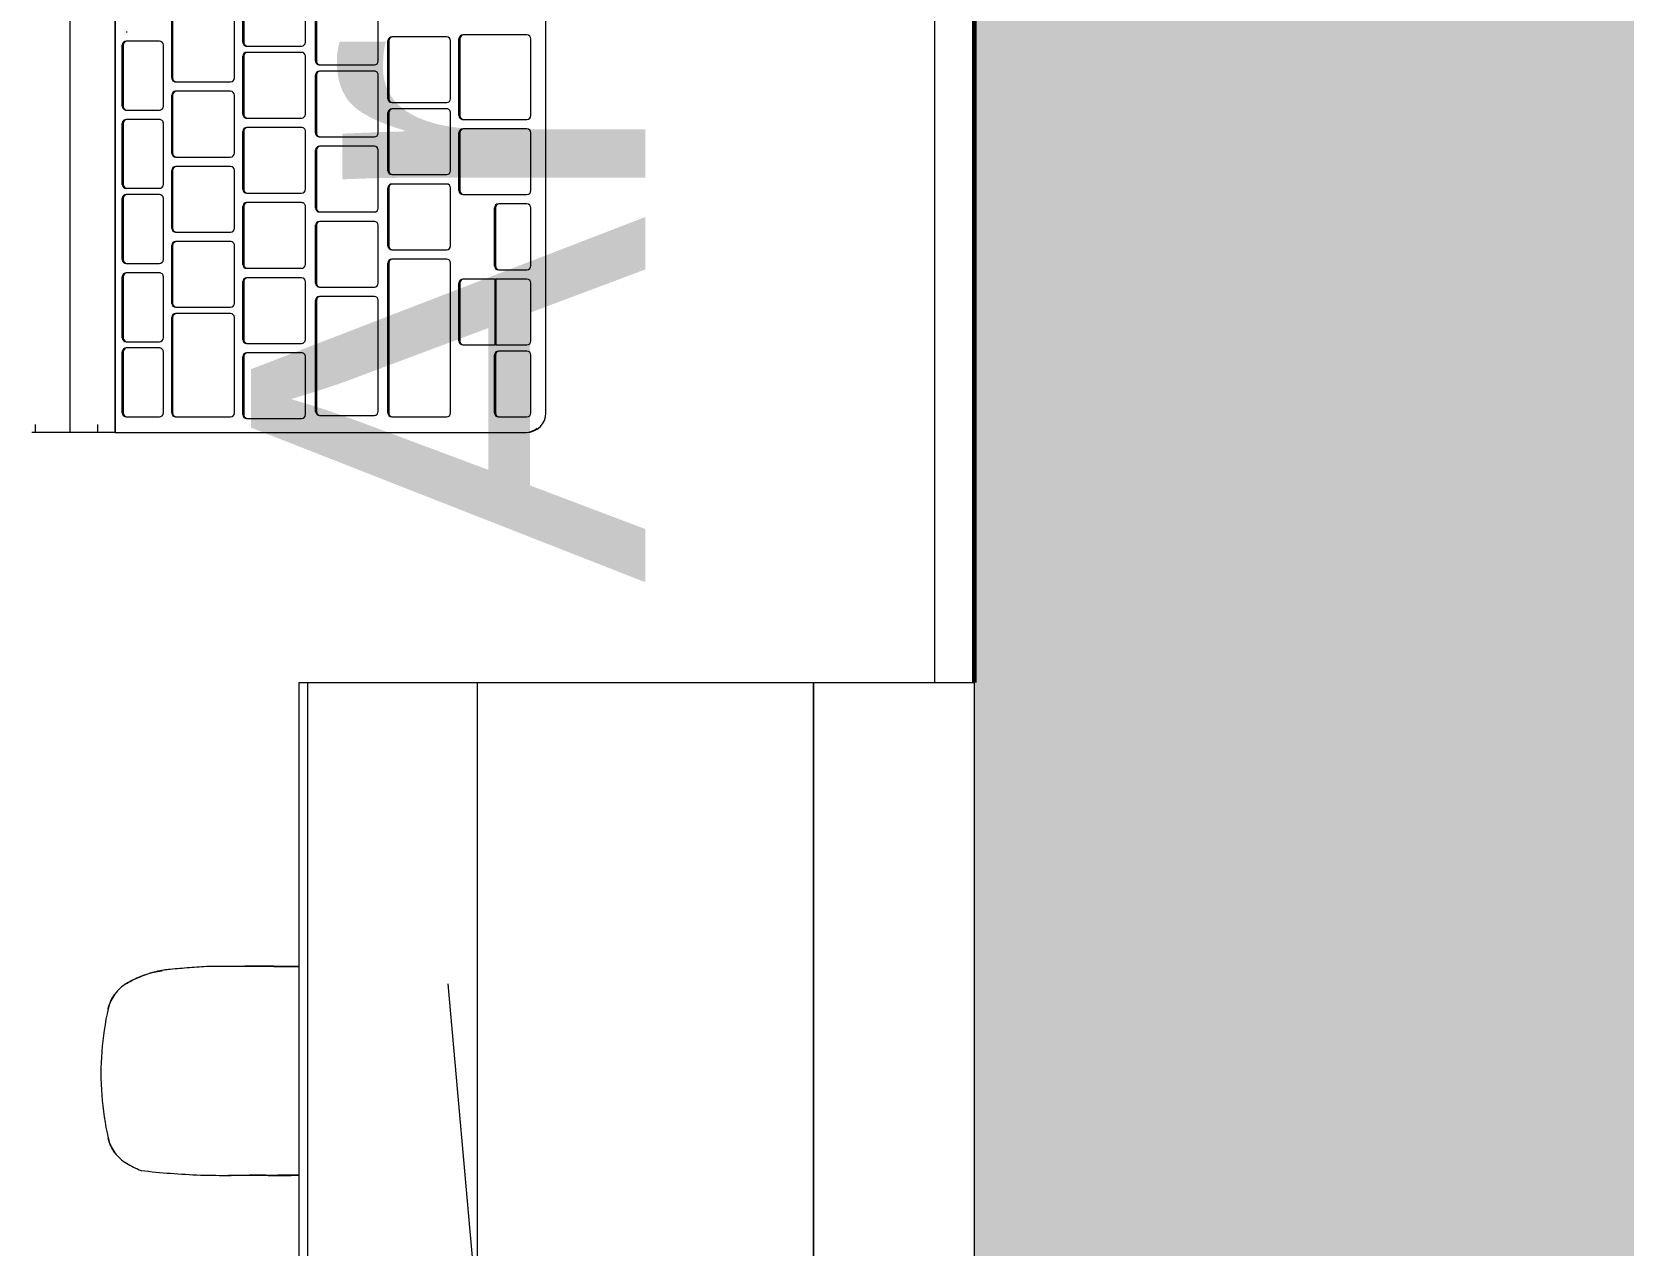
# Model space of a CAD drawing. Header units: millimetres. Extents: x -168557 to 193771, y -108373 to 197278.
# Drawn here: x 182403.4 to 182806.9, y -9887.3 to -9579.7 of the extents above; entities that cross this region are included whole.
import ezdxf

# ---------------------------------------------------------------- set-up
doc = ezdxf.new("R2010")
doc.units = ezdxf.units.MM
for name, color, linetype, lineweight in [('A-ANNO-DIMS', 211, 'Continuous', 9), ('A-ANNO-DIMS-50', 211, 'Continuous', 9), ('A-WALL', 113, 'Continuous', 9), ('A-WALL-PATT', 111, 'Continuous', 25), ('E-ELEC-EQPM', 71, 'Continuous', 9), ('G-ANNO-TEXT', 231, 'Continuous', 9), ('I-FURN', 30, 'Continuous', 9)]:
    doc.layers.add(name, color=color, linetype=linetype, lineweight=lineweight)
doc.styles.add('@Arial Unicode MS_1', font='ARIALUNI.TTF', dxfattribs={"height": 100})
doc.styles.add('Arial_2', font='arial.ttf', dxfattribs={"height": 100})
doc.dimstyles.new('CRT_-__Metros_-_Linha_de_chamada_3_5_mm_3', dxfattribs={"dimscale": 304.8, "dimtxt": 100.584485, "dimasz": 0.328084, "dimexe": 0.164042, "dimexo": 0.0625, "dimgap": 0.082021, "dimtad": 1, "dimlfac": 0.001, "dimrnd": 0.01, "dimzin": 0, "dimdsep": 46, "dimtxsty": '@Arial Unicode MS_1', "dimblk1": 'OBLIQUE', "dimblk2": 'OBLIQUE', "dimsah": 1, "dimcen": 0.09, "dimdle": 0.164042, "dimazin": 0, "dimtfac": 1, "dimtdec": 4, "dimtix": 1, "dimtmove": 0, "dimatfit": 3, "dimfxl": 0.984252, "dimfxlon": 1, "dimtvp": 1, "dimtolj": 1, "dimtzin": 0, "dimarcsym": 2})

# ---------------------------------------------------------------- blocks, each defined once
blk = doc.blocks.new('Blks_Mob Ersa_Escrivaninha Frame - Único-3593512-TERREO')
at = {"layer": 'I-FURN', "color": 254}
blk.add_line((-205, 10), (740, 10), dxfattribs=at)
blk = doc.blocks.new('Blks_Elet_Apple_iMac - Apple iMac-3599274-TERREO')
at = {"layer": 'I-FURN', "color": 254}
for p, q in [((136.61, 191.42), (-132.79, 191.42)), ((40.8, 186.62), (40.8, 170.6)), ((61.23, 187.62), (41.8, 187.62)), ((62.23, 170.6), (62.23, 186.62)), ((64.61, 186.62), (64.61, 170.6)), ((80.28, 187.62), (65.61, 187.62)), ((81.28, 170.6), (81.28, 186.62)), ((83.66, 186.62), (83.66, 179.6)), ((99.33, 187.62), (84.66, 187.62)), ((100.33, 179.6), (100.33, 186.62)), ((102.71, 186.62), (102.71, 178.69)), ((118.38, 187.62), (103.71, 187.62)), ((119.38, 178.69), (119.38, 186.62)), ((120.97, 186.62), (120.97, 179.6)), ((136.64, 187.62), (121.97, 187.62)), ((137.64, 179.6), (137.64, 186.62)), ((141.61, 82.21), (141.61, 186.46)), ((83.66, 179.6), (83.66, 179.36)), ((84.66, 178.61), (99.33, 178.61)), ((99.33, 178.37), (84.66, 178.37)), ((100.33, 179.36), (100.33, 179.6)), ((102.71, 178.69), (119.38, 178.69)), ((102.71, 178.53), (102.71, 170.6)), ((119.38, 178.53), (102.71, 178.53)), ((119.38, 170.6), (119.38, 178.53)), ((120.97, 179.6), (120.97, 179.36)), ((121.97, 178.61), (136.64, 178.61)), ((136.64, 178.37), (121.97, 178.37)), ((137.64, 179.36), (137.64, 179.6)), ((40.8, 170.6), (40.8, 170.36)), ((41.8, 169.6), (61.23, 169.6)), ((62.23, 170.36), (62.23, 170.6)), ((64.61, 170.6), (64.61, 170.36)), ((65.61, 169.6), (80.28, 169.6)), ((81.28, 170.36), (81.28, 170.6)), ((102.71, 170.6), (102.71, 170.36)), ((103.71, 169.6), (118.38, 169.6)), ((119.38, 170.36), (119.38, 170.6)), ((41.29, 166.26), (41.29, 152.58)), ((61.23, 169.37), (41.8, 169.37)), ((56.96, 167.25), (42.29, 167.25)), ((57.96, 152.58), (57.96, 166.26)), ((59.55, 166.26), (59.55, 152.58)), ((75.22, 167.25), (60.55, 167.25)), ((80.28, 169.37), (65.61, 169.37)), ((76.22, 152.58), (76.22, 166.26)), ((78.6, 166.26), (78.6, 152.58)), ((94.27, 167.25), (79.6, 167.25)), ((95.27, 152.58), (95.27, 166.26)), ((97.65, 166.26), (97.65, 152.58)), ((136.64, 167.25), (98.65, 167.25)), ((118.38, 169.36), (103.71, 169.36)), ((137.64, 152.58), (137.64, 166.26)), ((41.29, 152.58), (41.29, 152.34)), ((42.29, 151.59), (56.96, 151.59)), ((56.96, 151.35), (42.29, 151.35)), ((57.96, 152.34), (57.96, 152.58)), ((59.55, 152.58), (59.55, 152.34)), ((60.55, 151.59), (75.22, 151.59)), ((75.22, 151.35), (60.55, 151.35)), ((76.22, 152.34), (76.22, 152.58)), ((78.6, 152.58), (78.6, 152.34)), ((79.6, 151.59), (94.27, 151.59)), ((94.27, 151.35), (79.6, 151.35)), ((95.27, 152.34), (95.27, 152.58)), ((97.65, 152.58), (97.65, 152.34)), ((98.65, 151.59), (136.64, 151.59)), ((136.64, 151.35), (98.65, 151.35)), ((137.64, 152.34), (137.64, 152.58)), ((47.38, 148.9), (32.71, 148.9)), ((48.38, 134.23), (48.38, 147.91)), ((49.97, 147.91), (49.97, 134.23)), ((65.64, 148.9), (50.97, 148.9)), ((66.64, 134.23), (66.64, 147.91)), ((69.02, 147.91), (69.02, 134.23)), ((84.69, 148.9), (70.02, 148.9)), ((85.69, 134.23), (85.69, 147.91)), ((88.07, 147.91), (88.07, 134.23)), ((103.74, 148.9), (89.07, 148.9)), ((104.74, 134.23), (104.74, 147.91)), ((107.12, 147.91), (107.12, 134.23)), ((136.26, 148.9), (108.12, 148.9)), ((137.26, 134.23), (137.26, 147.91)), ((32.71, 133.24), (47.38, 133.24)), ((48.38, 133.99), (48.38, 134.23)), ((49.97, 134.23), (49.97, 133.99)), ((50.97, 133.24), (65.64, 133.24)), ((66.64, 133.99), (66.64, 134.23)), ((69.02, 134.23), (69.02, 133.99)), ((70.02, 133.24), (84.69, 133.24)), ((85.69, 133.99), (85.69, 134.23)), ((88.07, 134.23), (88.07, 133.99)), ((89.07, 133.24), (103.74, 133.24)), ((104.74, 133.99), (104.74, 134.23)), ((107.12, 134.23), (107.12, 133.99)), ((108.12, 133.24), (136.26, 133.24)), ((137.26, 133.99), (137.26, 134.23)), ((42.62, 130.44), (27.95, 130.44)), ((47.38, 133), (32.71, 133)), ((43.62, 115.77), (43.62, 129.45)), ((45.21, 129.45), (45.21, 115.77)), ((60.88, 130.44), (46.21, 130.44)), ((65.64, 133), (50.97, 133)), ((61.88, 115.77), (61.88, 129.45)), ((64.26, 129.45), (64.26, 115.77)), ((79.93, 130.44), (65.26, 130.44)), ((84.69, 133), (70.02, 133)), ((80.93, 115.77), (80.93, 129.45)), ((83.31, 129.45), (83.31, 115.77)), ((98.98, 130.44), (84.31, 130.44)), ((103.74, 133), (89.07, 133)), ((99.98, 115.77), (99.98, 129.45)), ((102.36, 129.45), (102.36, 115.77)), ((118.03, 130.44), (103.36, 130.44)), ((136.26, 133), (108.12, 133)), ((119.03, 115.77), (119.03, 129.45)), ((121.41, 129.45), (121.41, 115.77)), ((137.08, 130.44), (122.41, 130.44)), ((138.08, 115.77), (138.08, 129.45)), ((276.99, 128.73), (276.99, 121.39)), ((329.97, 121.4), (329.97, 128.73)), ((276.99, 121.39), (276.99, 110.97)), ((329.97, 110.93), (329.97, 121.4)), ((27.95, 114.78), (42.62, 114.78)), ((42.62, 114.54), (27.95, 114.54)), ((43.62, 115.53), (43.62, 115.77)), ((45.21, 115.77), (45.21, 115.53)), ((46.21, 114.78), (60.88, 114.78)), ((60.88, 114.54), (46.21, 114.54)), ((61.88, 115.53), (61.88, 115.77)), ((64.26, 115.77), (64.26, 115.53)), ((65.26, 114.78), (79.93, 114.78)), ((79.93, 114.54), (65.26, 114.54)), ((80.93, 115.53), (80.93, 115.77)), ((83.31, 115.77), (83.31, 115.53)), ((84.31, 114.78), (98.98, 114.78)), ((98.98, 114.54), (84.31, 114.54)), ((99.98, 115.53), (99.98, 115.77)), ((102.36, 115.77), (102.36, 115.53)), ((103.36, 114.78), (118.03, 114.78)), ((118.03, 114.54), (103.36, 114.54)), ((119.03, 115.53), (119.03, 115.77)), ((121.41, 115.77), (121.41, 115.53)), ((122.41, 114.78), (137.08, 114.78)), ((137.08, 114.54), (122.41, 114.54)), ((138.08, 115.53), (138.08, 115.77)), ((51.71, 112.43), (37.04, 112.43)), ((52.71, 97.76), (52.71, 111.44)), ((55.09, 111.44), (55.09, 97.76)), ((70.76, 112.43), (56.09, 112.43)), ((71.76, 97.76), (71.76, 111.44)), ((74.14, 111.44), (74.14, 97.76)), ((89.81, 112.43), (75.14, 112.43)), ((90.81, 97.76), (90.81, 111.44)), ((93.19, 111.44), (93.19, 97.76)), ((108.86, 112.43), (94.19, 112.43)), ((109.86, 97.76), (109.86, 111.44)), ((111.44, 111.44), (111.44, 97.76)), ((136.64, 112.43), (112.44, 112.43)), ((137.64, 97.76), (137.64, 111.44)), ((52.71, 97.52), (52.71, 97.76)), ((55.09, 97.76), (55.09, 97.52)), ((71.76, 97.52), (71.76, 97.76)), ((74.14, 97.76), (74.14, 97.52)), ((90.81, 97.52), (90.81, 97.76)), ((93.19, 97.76), (93.19, 97.52)), ((109.86, 97.52), (109.86, 97.76)), ((111.44, 97.76), (111.44, 97.52)), ((137.64, 97.52), (137.64, 97.76)), ((37.04, 96.76), (51.71, 96.76)), ((51.71, 96.52), (37.04, 96.52)), ((42.39, 93.42), (42.39, 85.23)), ((58.85, 94.41), (43.39, 94.41)), ((56.09, 96.76), (70.76, 96.76)), ((70.76, 96.52), (56.09, 96.52)), ((59.85, 85.23), (59.85, 93.42)), ((62.23, 93.42), (62.23, 85.23)), ((78.69, 94.41), (63.23, 94.41)), ((75.14, 96.76), (89.81, 96.76)), ((89.81, 96.52), (75.14, 96.52)), ((79.69, 85.23), (79.69, 93.42)), ((81.28, 93.42), (81.28, 85.23)), ((97.74, 94.41), (82.28, 94.41)), ((94.19, 96.76), (108.86, 96.76)), ((108.86, 96.52), (94.19, 96.52)), ((98.74, 85.23), (98.74, 93.42)), ((101.12, 93.42), (101.12, 85.23)), ((117.59, 94.41), (102.12, 94.41)), ((112.44, 96.76), (136.64, 96.76)), ((136.64, 96.52), (112.44, 96.52)), ((118.59, 85.23), (118.59, 93.42)), ((120.17, 93.42), (120.17, 85.23)), ((136.64, 94.41), (121.17, 94.41)), ((137.64, 85.23), (137.64, 93.42)), ((40.01, 84.99), (40.01, 85.23)), ((42.39, 85.23), (42.39, 84.99)), ((59.85, 84.99), (59.85, 85.23)), ((62.23, 85.23), (62.23, 84.99)), ((79.69, 84.99), (79.69, 85.23)), ((81.28, 85.23), (81.28, 84.99)), ((98.74, 84.99), (98.74, 85.23)), ((101.12, 85.23), (101.12, 84.99)), ((118.59, 84.99), (118.59, 85.23)), ((120.17, 85.23), (120.17, 84.99)), ((137.64, 84.99), (137.64, 85.23)), ((-137.79, 82.21), (141.61, 82.21)), ((141.61, 82.21), (-137.79, 82.21)), ((43.39, 84.23), (58.85, 84.23)), ((58.85, 83.99), (43.39, 83.99)), ((63.23, 84.23), (78.69, 84.23)), ((78.69, 83.99), (63.23, 83.99)), ((82.28, 84.23), (97.74, 84.23)), ((97.74, 83.99), (82.28, 83.99)), ((102.12, 84.23), (117.59, 84.23)), ((117.59, 83.99), (102.12, 83.99)), ((121.17, 84.23), (136.64, 84.23)), ((136.64, 83.99), (121.17, 83.99)), ((141.61, 82.21), (141.61, 70.67)), ((141.61, 77.79), (139.61, 77.79)), ((-137.79, 70.67), (141.61, 70.67)), ((141.61, 70.67), (141.61, 61.08)), ((139.61, 61.91), (141.61, 61.91))]:
    blk.add_line(p, q, dxfattribs=at)
for centre, major_axis, start_param, end_param in [((136.61, 186.46), (5, 0), 0, 1.570796), ((41.8, 186.62), (-1, 0), 4.712389, 6.283185), ((61.23, 186.62), (1, 0), 0, 1.570796), ((65.61, 186.62), (-1, 0), 4.712389, 6.283185), ((80.28, 186.62), (1, 0), 0, 1.570796), ((84.66, 186.62), (-1, 0), 4.712389, 6.283185), ((99.33, 186.62), (1, 0), 0, 1.570796), ((103.71, 186.62), (-1, 0), 4.712389, 6.283185), ((118.38, 186.62), (1, 0), 0, 1.570796), ((121.97, 186.62), (-1, 0), 4.712389, 6.283185), ((136.64, 186.62), (1, 0), 0, 1.570796), ((136.61, 186.08), (5, 0), 0.113497, 0.671902), ((84.66, 179.6), (1, 0), 3.141593, 4.712389), ((84.66, 179.36), (1, 0), 3.141593, 4.712389), ((99.33, 179.6), (1, 0), 4.712389, 6.283185), ((99.33, 179.36), (1, 0), 4.712389, 6.283185), ((121.97, 179.6), (1, 0), 3.141593, 4.712389), ((121.97, 179.36), (1, 0), 3.141593, 4.712389), ((136.64, 179.6), (1, 0), 4.712389, 6.283185), ((136.64, 179.36), (1, 0), 4.712389, 6.283185), ((41.8, 170.6), (1, 0), 3.141593, 4.712389), ((41.8, 170.36), (1, 0), 3.141593, 4.712389), ((61.23, 170.6), (1, 0), 4.712389, 6.283185), ((61.23, 170.36), (-1, 0), 1.570796, 3.141593), ((65.61, 170.6), (1, 0), 3.141593, 4.712389), ((65.61, 170.36), (1, 0), 3.141593, 4.712389), ((80.28, 170.6), (1, 0), 4.712389, 6.283185), ((80.28, 170.36), (1, 0), 4.712389, 6.283185), ((103.71, 170.6), (1, 0), 3.141593, 4.712389), ((103.71, 170.36), (1, 0), 3.141593, 4.712389), ((118.38, 170.6), (-1, 0), 1.570796, 3.141593), ((118.38, 170.36), (1, 0), 4.712389, 6.283185), ((42.29, 166.26), (-1, 0), 4.712389, 6.283185), ((56.96, 166.26), (1, 0), 0, 1.570796), ((60.55, 166.26), (1, 0), 1.570796, 3.141593), ((75.22, 166.26), (1, 0), 0, 1.570796), ((79.6, 166.26), (-1, 0), 4.712389, 6.283185), ((94.27, 166.26), (1, 0), 0, 1.570796), ((98.65, 166.26), (-1, 0), 4.712389, 6.283185), ((136.64, 166.26), (1, 0), 0, 1.570796), ((42.29, 152.58), (1, 0), 3.141593, 4.712389), ((42.29, 152.34), (1, 0), 3.141593, 4.712389), ((56.96, 152.58), (1, 0), 4.712389, 6.283185), ((56.96, 152.34), (1, 0), 4.712389, 6.283185), ((60.55, 152.58), (1, 0), 3.141593, 4.712389), ((60.55, 152.34), (1, 0), 3.141593, 4.712389), ((75.22, 152.58), (1, 0), 4.712389, 6.283185), ((75.22, 152.34), (1, 0), 4.712389, 6.283185), ((79.6, 152.58), (1, 0), 3.141593, 4.712389), ((79.6, 152.34), (-1, 0), 0, 1.570796), ((94.27, 152.58), (-1, 0), 1.570796, 3.141593), ((94.27, 152.34), (1, 0), 4.712389, 6.283185), ((98.65, 152.58), (1, 0), 3.141593, 4.712389), ((98.65, 152.34), (1, 0), 3.141593, 4.712389), ((136.64, 152.58), (-1, 0), 1.570796, 3.141593), ((136.64, 152.34), (1, 0), 4.712389, 6.283185), ((47.38, 147.91), (1, 0), 0, 1.570796), ((50.97, 147.91), (1, 0), 1.570796, 3.141593), ((65.64, 147.91), (1, 0), 0, 1.570796), ((70.02, 147.91), (-1, 0), 4.712389, 6.283185), ((84.69, 147.91), (1, 0), 0, 1.570796), ((89.07, 147.91), (-1, 0), 4.712389, 6.283185), ((103.74, 147.91), (1, 0), 0, 1.570796), ((108.12, 147.91), (-1, 0), 4.712389, 6.283185), ((136.26, 147.91), (1, 0), 0, 1.570796), ((47.38, 134.23), (-1, 0), 1.570796, 3.141593), ((47.38, 133.99), (-1, 0), 1.570796, 3.141593), ((50.97, 134.23), (1, 0), 3.141593, 4.712389), ((50.97, 133.99), (-1, 0), 0, 1.570796), ((65.64, 134.23), (-1, 0), 1.570796, 3.141593), ((65.64, 133.99), (-1, 0), 1.570796, 3.141593), ((70.02, 134.23), (1, 0), 3.141593, 4.712389), ((70.02, 133.99), (1, 0), 3.141593, 4.712389), ((84.69, 134.23), (-1, 0), 1.570796, 3.141593), ((84.69, 133.99), (1, 0), 4.712389, 6.283185), ((89.07, 134.23), (1, 0), 3.141593, 4.712389), ((89.07, 133.99), (-1, 0), 0, 1.570796), ((103.74, 134.23), (-1, 0), 1.570796, 3.141593), ((103.74, 133.99), (1, 0), 4.712389, 6.283185), ((108.12, 134.23), (1, 0), 3.141593, 4.712389), ((108.12, 133.99), (1, 0), 3.141593, 4.712389), ((136.26, 134.23), (1, 0), 4.712389, 6.283185), ((136.26, 133.99), (1, 0), 4.712389, 6.283185), ((42.62, 129.45), (1, 0), 0, 1.570796), ((46.21, 129.45), (-1, 0), 4.712389, 6.283185), ((60.88, 129.45), (1, 0), 0, 1.570796), ((65.26, 129.45), (1, 0), 1.570796, 3.141593), ((79.93, 129.45), (1, 0), 0, 1.570796), ((84.31, 129.45), (1, 0), 1.570796, 3.141593), ((98.98, 129.45), (1, 0), 0, 1.570796), ((103.36, 129.45), (-1, 0), 4.712389, 6.283185), ((118.03, 129.45), (1, 0), 0, 1.570796), ((122.41, 129.45), (1, 0), 1.570796, 3.141593), ((137.08, 129.45), (1, 0), 0, 1.570796), ((42.62, 115.77), (-1, 0), 1.570796, 3.141593), ((42.62, 115.53), (-1, 0), 1.570796, 3.141593), ((46.21, 115.77), (1, 0), 3.141593, 4.712389), ((46.21, 115.53), (1, 0), 3.141593, 4.712389), ((60.88, 115.77), (-1, 0), 1.570796, 3.141593), ((60.88, 115.53), (-1, 0), 1.570796, 3.141593), ((65.26, 115.77), (1, 0), 3.141593, 4.712389), ((65.26, 115.53), (1, 0), 3.141593, 4.712389), ((79.93, 115.77), (1, 0), 4.712389, 6.283185), ((79.93, 115.53), (1, 0), 4.712389, 6.283185), ((84.31, 115.77), (-1, 0), 0, 1.570796), ((84.31, 115.53), (1, 0), 3.141593, 4.712389), ((98.98, 115.77), (-1, 0), 1.570796, 3.141593), ((98.98, 115.53), (1, 0), 4.712389, 6.283185), ((103.36, 115.77), (1, 0), 3.141593, 4.712389), ((103.36, 115.53), (1, 0), 3.141593, 4.712389), ((118.03, 115.77), (-1, 0), 1.570796, 3.141593), ((118.03, 115.53), (1, 0), 4.712389, 6.283185), ((122.41, 115.77), (1, 0), 3.141593, 4.712389), ((122.41, 115.53), (1, 0), 3.141593, 4.712389), ((137.08, 115.77), (1, 0), 4.712389, 6.283185), ((137.08, 115.53), (1, 0), 4.712389, 6.283185), ((51.71, 111.44), (1, 0), 0, 1.570796), ((56.09, 111.44), (-1, 0), 4.712389, 6.283185), ((70.76, 111.44), (1, 0), 0, 1.570796), ((75.14, 111.44), (-1, 0), 4.712389, 6.283185), ((89.81, 111.44), (1, 0), 0, 1.570796), ((94.19, 111.44), (1, 0), 1.570796, 3.141593), ((108.86, 111.44), (1, 0), 0, 1.570796), ((112.44, 111.44), (-1, 0), 4.712389, 6.283185), ((136.64, 111.44), (1, 0), 0, 1.570796), ((51.71, 97.76), (-1, 0), 1.570796, 3.141593), ((51.71, 97.52), (-1, 0), 1.570796, 3.141593), ((56.09, 97.76), (1, 0), 3.141593, 4.712389), ((56.09, 97.52), (1, 0), 3.141593, 4.712389), ((70.76, 97.76), (-1, 0), 1.570796, 3.141593), ((70.76, 97.52), (-1, 0), 1.570796, 3.141593), ((75.14, 97.76), (1, 0), 3.141593, 4.712389), ((75.14, 97.52), (1, 0), 3.141593, 4.712389), ((89.81, 97.76), (-1, 0), 1.570796, 3.141593), ((89.81, 97.52), (1, 0), 4.712389, 6.283185), ((94.19, 97.76), (1, 0), 3.141593, 4.712389), ((94.19, 97.52), (1, 0), 3.141593, 4.712389), ((108.86, 97.76), (1, 0), 4.712389, 6.283185), ((108.86, 97.52), (1, 0), 4.712389, 6.283185), ((112.44, 97.76), (1, 0), 3.141593, 4.712389), ((112.44, 97.52), (1, 0), 3.141593, 4.712389), ((136.64, 97.76), (-1, 0), 1.570796, 3.141593), ((136.64, 97.52), (1, 0), 4.712389, 6.283185), ((43.39, 93.42), (-1, 0), 4.712389, 6.283185), ((58.85, 93.42), (1, 0), 0, 1.570796), ((63.23, 93.42), (1, 0), 1.570796, 3.141593), ((78.69, 93.42), (1, 0), 0, 1.570796), ((82.28, 93.42), (-1, 0), 4.712389, 6.283185), ((97.74, 93.42), (1, 0), 0, 1.570796), ((102.12, 93.42), (1, 0), 1.570796, 3.141593), ((117.59, 93.42), (1, 0), 0, 1.570796), ((121.17, 93.42), (1, 0), 1.570796, 3.141593), ((136.64, 93.42), (1, 0), 0, 1.570796), ((43.39, 85.23), (1, 0), 3.141593, 4.712389), ((43.39, 84.99), (1, 0), 3.141593, 4.712389), ((58.85, 85.23), (-1, 0), 1.570796, 3.141593), ((58.85, 84.99), (-1, 0), 1.570796, 3.141593), ((63.23, 85.23), (1, 0), 3.141593, 4.712389), ((63.23, 84.99), (-1, 0), 0, 1.570796), ((78.69, 85.23), (1, 0), 4.712389, 6.283185), ((78.69, 84.99), (1, 0), 4.712389, 6.283185), ((82.28, 85.23), (1, 0), 3.141593, 4.712389), ((82.28, 84.99), (1, 0), 3.141593, 4.712389), ((97.74, 85.23), (1, 0), 4.712389, 6.283185), ((97.74, 84.99), (1, 0), 4.712389, 6.283185), ((102.12, 85.23), (1, 0), 3.141593, 4.712389), ((102.12, 84.99), (1, 0), 3.141593, 4.712389), ((117.59, 85.23), (1, 0), 4.712389, 6.283185), ((117.59, 84.99), (1, 0), 4.712389, 6.283185), ((121.17, 85.23), (1, 0), 3.141593, 4.712389), ((121.17, 84.99), (1, 0), 3.141593, 4.712389), ((136.64, 85.23), (1, 0), 4.712389, 6.283185), ((136.64, 84.99), (1, 0), 4.712389, 6.283185)]:
    blk.add_ellipse(centre, major_axis=major_axis, ratio=0.992813, start_param=start_param, end_param=end_param, dxfattribs=at)
for points, knots in [([(276.98, 115.05), (276.97, 116.05), (276.97, 119.93), (277, 124.5), (277, 128.06), (277, 128.73)], [0.2649508, 0.2649508, 0.2649508, 0.2649508, 0.3, 0.4, 0.4229911, 0.4229911, 0.4229911, 0.4229911]), ([(277, 126.74), (276.99, 123.84), (276.97, 119.93), (276.97, 116.05), (276.98, 115.03)], [0.6, 0.6, 0.6, 0.6, 0.7, 0.7355033, 0.7355033, 0.7355033, 0.7355033]), ([(277.12, 128.72), (277.1, 126), (277.02, 118.34), (277.02, 110.77), (277.02, 105.95)], [0.6129607, 0.6129607, 0.6129607, 0.6129607, 0.75, 1, 1, 1, 1]), ([(328.76, 88.79), (329.04, 91.23), (329.51, 96.19), (329.97, 103.81), (330.01, 110.29), (329.95, 115.54), (329.92, 119.49), (329.9, 123.47), (329.87, 126.54), (329.85, 128.29), (329.85, 128.71)], [0, 0, 0, 0, 0.0833333, 0.1666667, 0.25, 0.2916667, 0.3333333, 0.375, 0.4166667, 0.4298423, 0.4298423, 0.4298423, 0.4298423]), ([(329.98, 128.72), (329.98, 128.1), (329.99, 126.05), (330, 122.57), (329.97, 119.01), (329.96, 116.89), (329.95, 116.18)], [0.5652433, 0.5652433, 0.5652433, 0.5652433, 0.5833333, 0.625, 0.6666667, 0.6874989, 0.6874989, 0.6874989, 0.6874989]), ([(329.95, 116.17), (329.96, 116.87), (329.97, 118.99), (330, 122.55), (329.99, 126.03), (329.98, 128.09), (329.98, 128.72)], [0.3125677, 0.3125677, 0.3125677, 0.3125677, 0.3333333, 0.375, 0.4166667, 0.4349663, 0.4349663, 0.4349663, 0.4349663]), ([(281.37, 85.03), (280.64, 86.26), (279.87, 87.83), (279.26, 89.46), (279.15, 89.77)], [0, 0, 0, 0, 0.5, 0.6178694, 0.6178694, 0.6178694, 0.6178694]), ([(279.16, 89.76), (279.26, 89.46), (279.87, 87.83), (280.64, 86.26), (281.37, 85.03)], [0.386842, 0.386842, 0.386842, 0.386842, 0.5, 1, 1, 1, 1])]:
    blk.add_open_spline(points, degree=3, knots=knots, dxfattribs=at)
for points in [[(277, 128.73), (277, 128.06), (277, 127.4), (277, 126.74)], [(277.02, 105.95), (277.12, 104.3), (277.34, 101.02), (277.61, 97.77), (277.75, 96.16)], [(277.75, 96.16), (277.95, 94.15), (278.74, 90.29), (280.36, 86.73), (281.37, 85.03)], [(277.75, 96.16), (277.81, 95.59), (277.95, 94.47), (278.15, 93.42), (278.26, 92.91)], [(278.13, 94.13), (278.17, 93.73), (278.21, 93.34), (278.25, 92.94)], [(278.26, 92.91), (278.22, 93.31), (278.17, 93.71), (278.13, 94.11)], [(278.25, 92.94), (278.38, 92.36), (278.52, 91.79), (278.69, 91.23)], [(278.7, 91.18), (278.53, 91.75), (278.39, 92.33), (278.26, 92.91)], [(326.91, 85.03), (327.27, 85.63), (327.94, 86.86), (328.5, 88.14), (328.76, 88.79)], [(281.37, 85.03), (281.71, 84.46), (282.48, 83.42), (283.97, 82.07), (285.73, 81.02), (287.03, 80.58), (287.72, 80.42)], [(320.56, 80.42), (321.25, 80.58), (322.55, 81.02), (324.32, 82.07), (325.8, 83.42), (326.57, 84.46), (326.91, 85.03)], [(287.72, 80.42), (287.03, 80.58), (285.73, 81.02), (284.55, 81.72), (284.01, 82.12)], [(284.01, 82.12), (284.55, 81.72), (285.73, 81.02), (287.03, 80.58), (287.72, 80.42)], [(287.72, 80.42), (287.14, 80.55), (286.01, 80.92), (284.96, 81.47), (284.46, 81.8)], [(324.27, 82.12), (323.73, 81.72), (322.56, 81.02), (321.25, 80.58), (320.56, 80.42)], [(320.56, 80.42), (321.25, 80.58), (322.56, 81.02), (323.74, 81.72), (324.28, 82.12)], [(322.74, 81.18), (322.39, 81.01), (321.68, 80.72), (320.94, 80.51), (320.56, 80.42)], [(322.74, 81.18), (323.33, 81.47), (323.89, 81.82), (324.4, 82.21)], [(287.72, 80.42), (291.32, 79.6), (298.56, 78.51), (309.7, 78.51), (316.95, 79.6), (320.56, 80.42)]]:
    blk.add_open_spline(points, degree=3, dxfattribs=at)
blk = doc.blocks.new('Ar Condicionado Split - Branco-4269317-TERREO')
at = {"layer": 'E-ELEC-EQPM', "color": 55}
for p, q in [((-425, -40.74), (-425, 0)), ((-425, 0), (425, 0)), ((-425, -126), (-425, -40.74)), ((-425, -40.74), (425, -40.74)), ((425, -40.74), (-425, -40.74)), ((-425, -126), (425, -126)), ((-425, -171.27), (-425, -126)), ((-425, -126), (425, -126)), ((-425, -169.01), (425, -169.01)), ((-425, -171.27), (425, -171.27))]:
    blk.add_line(p, q, dxfattribs=at)
blk = doc.blocks.new('DIMBLOCK284-TERREO')
at = {"layer": 'A-ANNO-DIMS-50', "lineweight": 18}
for p, q in [((182223.32, -8369.65), (182173.32, -8319.65)), ((182223.32, -8369.65), (182273.32, -8419.65)), ((182223.32, -10169.65), (182173.32, -10119.65)), ((182223.32, -10169.65), (182273.32, -10219.65))]:
    blk.add_line(p, q, dxfattribs=at)
at = {"layer": 'A-ANNO-DIMS-50'}
for p, q in [((182223.32, -8319.65), (182223.32, -10169.65)), ((182523.32, -8369.65), (182173.32, -8369.65)), ((182223.32, -8369.65), (182523.32, -8369.65)), ((182523.32, -10169.65), (182173.32, -10169.65)), ((182223.32, -10169.65), (182523.32, -10169.65))]:
    blk.add_line(p, q, dxfattribs=at)
at = {"layer": 'A-ANNO-DIMS-50', "color": 0, "insert": (182068.51, -9404.93), "char_height": 100, "width": 324.6748, "attachment_point": 1, "rotation": 90, "line_spacing_factor": 1.117605, "style": '@Arial Unicode MS_1'}
blk.add_mtext('1,80', dxfattribs=at)
blk = doc.blocks.new('_Oblique')
at = {"color": 0, "linetype": 'ByBlock', "lineweight": -2}
blk.add_line((-0.5, -0.5), (0.5, 0.5), dxfattribs=at)

msp = doc.modelspace()

# ---------------------------------------------------------------- hatches: boundary and pattern name
at = {"layer": 'A-WALL-PATT'}
msp.add_hatch(color=256, dxfattribs=at).paths.add_polyline_path([(182822.332, -11969.651), (182822.332, -8369.651), (182642.332, -8369.651), (182642.332, -11969.651)])

# ---------------------------------------------------------------- linework, layer by layer
at = {"layer": 'A-WALL', "lineweight": 60}
msp.add_line((182642.332, -8369.651), (182642.332, -9744.651), dxfattribs=at)
at = {"layer": 'G-ANNO-TEXT', "color": 7}
msp.add_line((182532.756, -10088.308), (182508.948, -9821.109), dxfattribs=at)

# ---------------------------------------------------------------- block references
at = {"layer": 'E-ELEC-EQPM', "color": 55, "rotation": 269.9999999999997}
msp.add_blockref('Ar Condicionado Split - Branco-4269317-TERREO', (182642.332, -10169.651), dxfattribs=at)
at = {"layer": 'I-FURN', "color": 254}
for name, p, rotation in [('Blks_Mob Ersa_Escrivaninha Frame - Único-3593512-TERREO', (182642.332, -9539.651), 89.99999999999925), ('Blks_Elet_Apple_iMac - Apple iMac-3599274-TERREO', (182342.332, -9539.651), 269.9999999999993)]:
    msp.add_blockref(name, p, dxfattribs=dict(at, rotation=rotation))

# ---------------------------------------------------------------- texts
at = {"layer": 'G-ANNO-TEXT', "color": 7, "insert": (182458.948, -9719.509), "char_height": 100, "width": 1246.62406, "attachment_point": 1, "rotation": 90, "style": 'Arial_2'}
msp.add_mtext('Ar condicionado', dxfattribs=at)

# ---------------------------------------------------------------- dimensions: what is measured, and where the dimension line sits
at = {"layer": 'A-ANNO-DIMS'}
dim = msp.add_linear_dim(base=(182223.316, -10169.651), p1=(182523.316, -8369.651), p2=(182523.316, -10169.651), angle=90, dimstyle='CRT_-__Metros_-_Linha_de_chamada_3_5_mm_3', override={"dimpost": '<>', "dimfxl": 1800}, dxfattribs=at)
dim.commit()
dim.dimension.update_dxf_attribs({"geometry": 'DIMBLOCK284-TERREO', "text_midpoint": (182147.225, -9269.651)})

doc.saveas('drawing.dxf')
